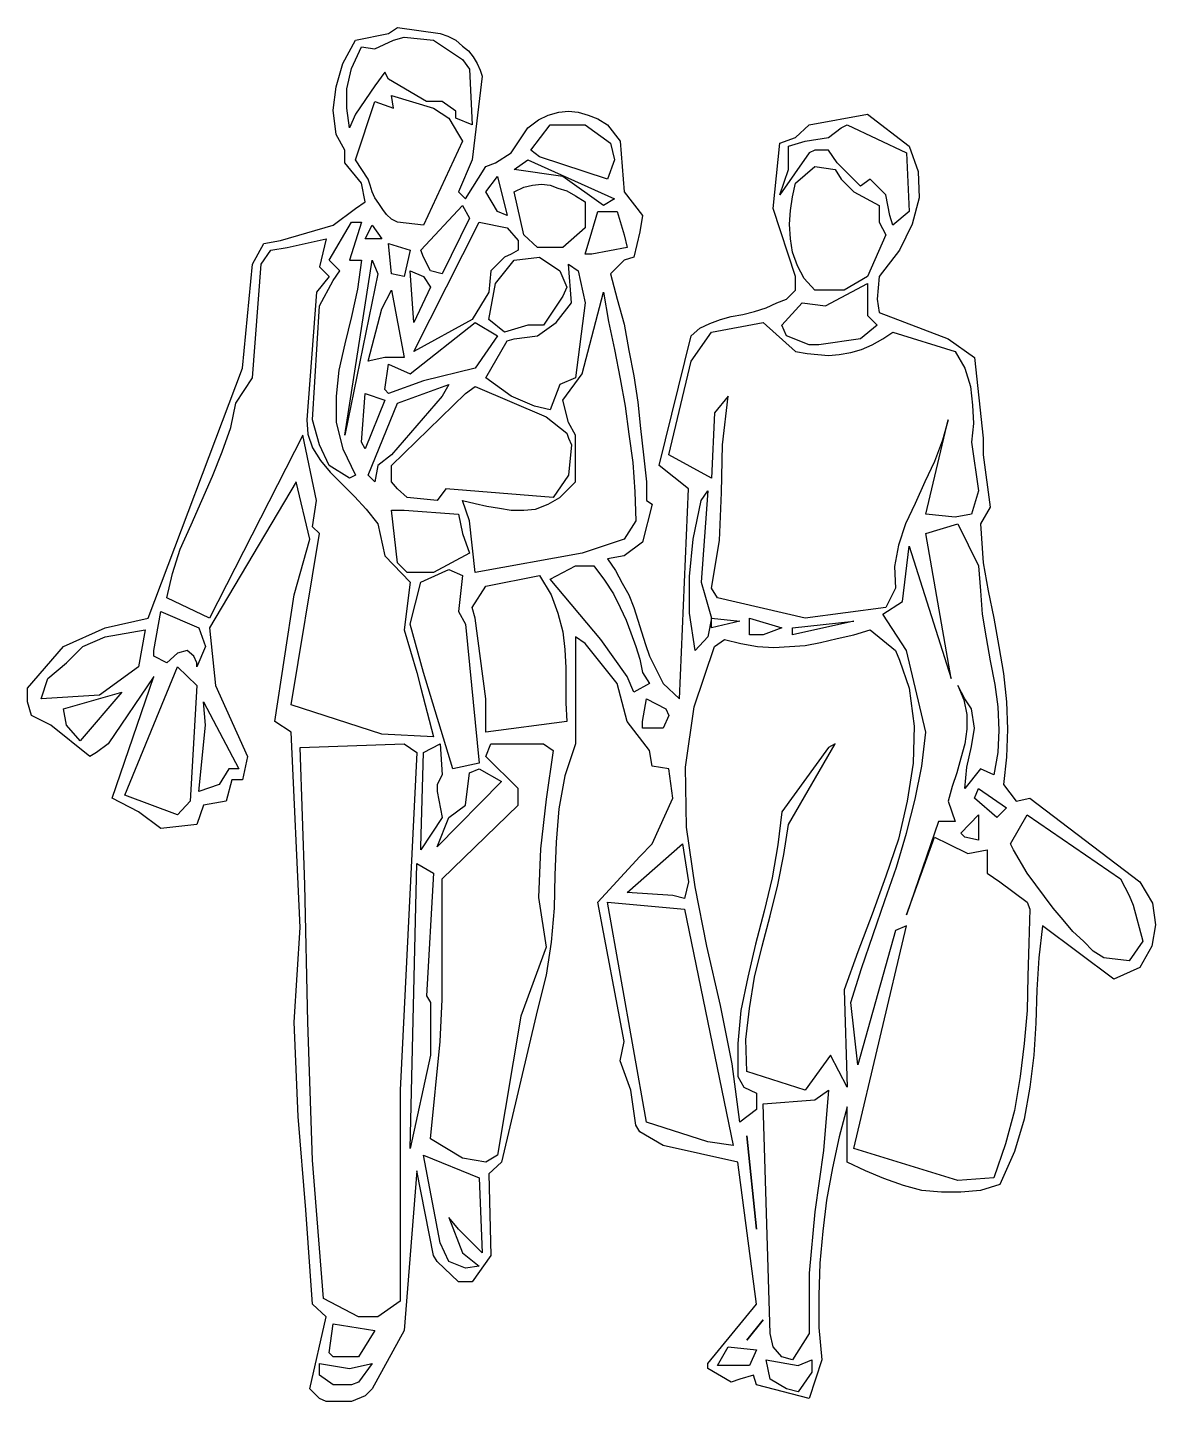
# Model space of a CAD drawing. Extents: x 263.62 to 265.07, y 19.23 to 21.
import ezdxf

# ---------------------------------------------------------------- set-up
doc = ezdxf.new("R2010")
doc.units = 0
doc.header["$LTSCALE"] = 25
doc.header["$MEASUREMENT"] = 0
doc.layers.get('0').update_dxf_attribs({"linetype": 'CONTINUOUS'})

msp = doc.modelspace()

# ---------------------------------------------------------------- linework, layer by layer
at = {"color": 0, "linetype": 'BYBLOCK'}
for points in [[(263.9943, 19.231), (263.9818, 19.2435), (264.0031, 19.3362), (263.9855, 19.3525), (263.9768, 19.4739), (263.9667, 19.5942), (263.9617, 19.7157), (263.9693, 19.8372), (263.958, 20.0889), (263.9367, 20.1027), (263.9617, 20.2656), (263.9818, 20.337), (263.9642, 20.4109), (263.8528, 20.223), (263.8603, 20.149), (263.9016, 20.0576), (263.8954, 20.0276), (263.8816, 20.0276), (263.8741, 20.0001), (263.8452, 19.995), (263.8365, 19.97), (263.7901, 19.965), (263.7613, 19.9863), (263.7275, 20.0038), (263.7813, 20.1603), (263.7225, 20.0739), (263.7075, 20.0627), (263.6987, 20.0576), (263.6486, 20.0977), (263.6235, 20.1102), (263.6185, 20.1277), (263.6185, 20.1453), (263.6649, 20.1992), (263.7187, 20.223), (263.7739, 20.2355), (263.8954, 20.5574), (263.9079, 20.6914), (263.9229, 20.7178), (263.9442, 20.7215), (264.0119, 20.7415), (264.0406, 20.7628), (264.0532, 20.7716), (264.0482, 20.7954), (264.0269, 20.8217), (264.0269, 20.838), (264.0156, 20.858), (264.0119, 20.8894), (264.0156, 20.9194), (264.0244, 20.9495), (264.0406, 20.9795), (264.0832, 20.9883), (264.0945, 20.9958), (264.1496, 20.9883), (264.1596, 20.9846), (264.1696, 20.9795), (264.1784, 20.972), (264.186, 20.9658), (264.1922, 20.9582), (264.1972, 20.9495), (264.201, 20.9407), (264.2035, 20.9332), (264.1909, 20.8255), (264.1734, 20.7841), (264.1822, 20.7753), (264.2085, 20.8167), (264.221, 20.8217), (264.2411, 20.8343), (264.2624, 20.8668), (264.2761, 20.8768), (264.2886, 20.8831), (264.3025, 20.8869), (264.3149, 20.8881), (264.3274, 20.8869), (264.34, 20.8831), (264.3525, 20.8781), (264.365, 20.8706), (264.3813, 20.8493), (264.3863, 20.7841), (264.4101, 20.754), (264.4064, 20.7328), (264.3988, 20.7002), (264.3863, 20.6965), (264.3688, 20.6789), (264.3775, 20.6463), (264.3863, 20.6138), (264.3926, 20.5799), (264.3988, 20.5474), (264.4039, 20.5136), (264.4076, 20.4798), (264.4113, 20.4459), (264.4151, 20.4109), (264.4151, 20.387), (264.4226, 20.3821), (264.4101, 20.3332), (264.3863, 20.3157), (264.365, 20.3119), (264.3751, 20.2969), (264.3838, 20.2806), (264.3926, 20.2656), (264.3988, 20.2493), (264.4039, 20.233), (264.4089, 20.218), (264.4139, 20.2017), (264.4189, 20.1867), (264.4364, 20.1516), (264.4577, 20.1315), (264.469, 20.4021), (264.4314, 20.4321), (264.4728, 20.5988), (264.484, 20.6088), (264.4965, 20.615), (264.5103, 20.6201), (264.5241, 20.6238), (264.5391, 20.6263), (264.5542, 20.6301), (264.5692, 20.635), (264.583, 20.6414), (264.5955, 20.6463), (264.6068, 20.6576), (264.6068, 20.6752), (264.578, 20.7628), (264.5867, 20.8468), (264.6068, 20.8543), (264.6243, 20.8706), (264.6995, 20.8843), (264.7533, 20.843), (264.7646, 20.8104), (264.7659, 20.7766), (264.7571, 20.7428), (264.7408, 20.709), (264.7145, 20.6752), (264.712, 20.6463), (264.7145, 20.6288), (264.8034, 20.595), (264.8373, 20.5712), (264.8485, 20.4672), (264.8485, 20.4459), (264.8573, 20.3783), (264.8448, 20.357), (264.8485, 20.3069), (264.8548, 20.2706), (264.8623, 20.2355), (264.8686, 20.1992), (264.8748, 20.1641), (264.8786, 20.1277), (264.8799, 20.0927), (264.8786, 20.0564), (264.8748, 20.0214), (264.8911, 20.0001), (264.9086, 20.0038), (265.0502, 19.8961), (265.0665, 19.8685), (265.0702, 19.841), (265.0653, 19.8134), (265.0502, 19.7858), (265.0164, 19.7708), (264.925, 19.8397), (264.9199, 19.7984), (264.9174, 19.757), (264.9162, 19.7144), (264.9137, 19.6731), (264.9086, 19.6318), (264.9011, 19.5905), (264.8886, 19.5491), (264.8698, 19.5065), (264.8448, 19.499), (264.8197, 19.4965), (264.7947, 19.4965), (264.7696, 19.499), (264.7458, 19.5053), (264.7208, 19.5141), (264.697, 19.5241), (264.6732, 19.5353), (264.6732, 19.6067), (264.6631, 19.5679), (264.6544, 19.5278), (264.6469, 19.4865), (264.6419, 19.4464), (264.6381, 19.4051), (264.6368, 19.3637), (264.6368, 19.3224), (264.6406, 19.281), (264.6243, 19.231), (264.5567, 19.2485), (264.5529, 19.261), (264.5354, 19.256), (264.5241, 19.2523), (264.4941, 19.2698), (264.4941, 19.2761), (264.5567, 19.3525), (264.5329, 19.5353), (264.4364, 19.5566), (264.4064, 19.5742), (264.4013, 19.5829), (264.3951, 19.628), (264.3813, 19.6656), (264.3863, 19.6906), (264.3525, 19.8698), (264.4064, 19.9286), (264.4226, 19.945), (264.449, 20.0038), (264.4439, 20.0414), (264.4226, 20.0451), (264.4189, 20.0651), (264.3901, 20.1027), (264.3775, 20.1516), (264.3362, 20.2029), (264.3237, 20.2117), (264.3237, 20.0739), (264.3099, 20.0326), (264.3025, 19.99), (264.2987, 19.9474), (264.2974, 19.9048), (264.2962, 19.8622), (264.2924, 19.8184), (264.2861, 19.7758), (264.2749, 19.732), (264.2286, 19.5353), (264.2122, 19.5203), (264.2148, 19.4151), (264.1909, 19.3813), (264.1734, 19.3813), (264.1459, 19.4076), (264.1409, 19.4151), (264.1196, 19.5241), (264.1033, 19.3187), (264.0619, 19.2435), (264.0532, 19.2347), (264.0356, 19.2272), (264.0031, 19.2272), (263.9943, 19.231)], [(264.0331, 20.8668), (264.0294, 20.8919), (264.0294, 20.9169), (264.0356, 20.9432), (264.0482, 20.9708), (264.0657, 20.9683), (264.0895, 20.9795), (264.1033, 20.9833), (264.1409, 20.9795), (264.1784, 20.9545), (264.1872, 20.942), (264.1909, 20.8706), (264.1696, 20.8793), (264.1696, 20.8881), (264.1521, 20.9006), (264.1321, 20.9006), (264.0832, 20.9294), (264.0782, 20.9382), (264.0657, 20.9207), (264.0406, 20.8843), (264.0331, 20.8668)], [(264.0945, 20.7453), (264.087, 20.7491), (264.0807, 20.7553), (264.0757, 20.7616), (264.0707, 20.7691), (264.0657, 20.7766), (264.0619, 20.7841), (264.0594, 20.7929), (264.0569, 20.8004), (264.0406, 20.8255), (264.0657, 20.9006), (264.0895, 20.8919), (264.087, 20.9081), (264.1409, 20.8919), (264.1609, 20.8793), (264.1734, 20.858), (264.1784, 20.8493), (264.1283, 20.7415), (264.0945, 20.7453)], [(264.365, 20.8004), (264.2774, 20.8292), (264.2661, 20.838), (264.2912, 20.8706), (264.3362, 20.8706), (264.3688, 20.8468), (264.3738, 20.8255), (264.365, 20.8004)], [(264.732, 20.7415), (264.7283, 20.754), (264.7233, 20.7804), (264.7032, 20.8004), (264.6907, 20.7917), (264.6606, 20.8217), (264.6493, 20.838), (264.6318, 20.838), (264.6243, 20.8343), (264.5867, 20.7804), (264.598, 20.813), (264.598, 20.843), (264.6193, 20.8493), (264.6493, 20.8543), (264.6657, 20.8668), (264.6732, 20.8706), (264.7496, 20.8343), (264.7533, 20.7591), (264.732, 20.7415)], [(264.36, 20.7666), (264.3074, 20.8042), (264.2448, 20.813), (264.2624, 20.8255), (264.3738, 20.7753), (264.36, 20.7666)], [(264.2235, 20.7591), (264.2085, 20.7841), (264.2235, 20.8042), (264.236, 20.754), (264.2235, 20.7591)], [(264.6318, 20.6576), (264.618, 20.6727), (264.6093, 20.6889), (264.603, 20.7065), (264.6005, 20.724), (264.5993, 20.7428), (264.6005, 20.7603), (264.603, 20.7779), (264.6068, 20.7954), (264.6318, 20.8167), (264.6581, 20.813), (264.6657, 20.8004), (264.6819, 20.7841), (264.7145, 20.7666), (264.7145, 20.7453), (264.7233, 20.729), (264.6995, 20.6752), (264.6694, 20.6576), (264.6318, 20.6576)], [(264.2749, 20.7127), (264.2573, 20.729), (264.2448, 20.7841), (264.2573, 20.7904), (264.2686, 20.7929), (264.2799, 20.7942), (264.2912, 20.7929), (264.3012, 20.7891), (264.3125, 20.7854), (264.3237, 20.7791), (264.3362, 20.7716), (264.3362, 20.7378), (264.3074, 20.7127), (264.2749, 20.7127)], [(264.1371, 20.6827), (264.1283, 20.7002), (264.1246, 20.709), (264.1784, 20.7666), (264.1872, 20.7503), (264.1521, 20.6789), (264.1371, 20.6827)], [(264.345, 20.704), (264.3362, 20.704), (264.345, 20.7328), (264.3525, 20.7591), (264.3775, 20.7591), (264.3863, 20.729), (264.3901, 20.7127), (264.345, 20.704)], [(264.0331, 20.4159), (264.0068, 20.4321), (263.9943, 20.4585), (263.9855, 20.491), (263.9943, 20.6376), (264.0119, 20.6701), (264.0206, 20.6827), (264.0068, 20.6965), (264.0356, 20.7453), (264.0482, 20.7453), (264.0331, 20.6965), (264.0482, 20.6965), (264.0432, 20.6589), (264.0356, 20.6238), (264.0269, 20.5887), (264.0193, 20.5549), (264.0156, 20.5211), (264.0156, 20.4873), (264.0244, 20.4534), (264.0406, 20.4196), (264.0331, 20.4159)], [(264.0532, 20.724), (264.0619, 20.7415), (264.0745, 20.724), (264.0532, 20.724)], [(264.1158, 20.5787), (264.1997, 20.7453), (264.236, 20.7378), (264.2499, 20.7215), (264.2499, 20.709), (264.2411, 20.704), (264.2323, 20.7002), (264.2148, 20.6827), (264.2122, 20.6551), (264.1909, 20.6201), (264.1158, 20.5787)], [(264.0745, 20.0864), (263.958, 20.124), (263.9943, 20.3444), (263.9855, 20.3532), (263.9906, 20.387), (263.973, 20.471), (263.8528, 20.2355), (263.7977, 20.2618), (263.8052, 20.2931), (263.8152, 20.3244), (263.829, 20.3557), (263.8427, 20.387), (263.8565, 20.4184), (263.869, 20.4497), (263.8803, 20.481), (263.8866, 20.5123), (263.9079, 20.5449), (263.9191, 20.6914), (263.9316, 20.709), (263.9529, 20.7127), (264.0031, 20.724), (263.9943, 20.6877), (264.0068, 20.6752), (263.9906, 20.6551), (263.978, 20.491), (263.9793, 20.4722), (263.9855, 20.4547), (263.9955, 20.4384), (264.0081, 20.4234), (264.0231, 20.4083), (264.0394, 20.3921), (264.0544, 20.3758), (264.0695, 20.357), (264.0782, 20.3157), (264.1108, 20.2818), (264.1033, 20.2205), (264.1196, 20.1654), (264.1246, 20.1453), (264.1409, 20.0827), (264.0745, 20.0864)], [(264.087, 20.6789), (264.0832, 20.7178), (264.1108, 20.709), (264.1033, 20.6752), (264.087, 20.6789)], [(264.0269, 20.471), (264.0619, 20.6965), (264.0695, 20.6789), (264.0269, 20.471)], [(264.2323, 20.6037), (264.2122, 20.6201), (264.221, 20.6664), (264.2448, 20.6965), (264.2774, 20.7002), (264.3037, 20.6827), (264.3125, 20.6614), (264.3074, 20.6501), (264.2824, 20.6125), (264.2624, 20.6125), (264.2323, 20.6037)], [(264.1158, 20.6163), (264.1108, 20.6827), (264.1283, 20.6752), (264.1371, 20.6614), (264.1158, 20.6163)], [(264.2711, 20.5086), (264.2411, 20.5211), (264.2085, 20.5449), (264.236, 20.5925), (264.2448, 20.595), (264.2749, 20.5988), (264.2987, 20.6163), (264.3187, 20.6414), (264.3149, 20.6914), (264.3274, 20.6827), (264.3362, 20.6414), (264.3237, 20.5449), (264.3037, 20.5361), (264.2912, 20.5035), (264.2711, 20.5086)], [(264.6368, 20.5875), (264.6243, 20.5875), (264.5955, 20.5988), (264.5893, 20.6125), (264.6155, 20.6414), (264.6456, 20.6376), (264.6995, 20.6664), (264.6995, 20.625), (264.712, 20.6125), (264.6907, 20.595), (264.6368, 20.5875)], [(264.0569, 20.5662), (264.0745, 20.6338), (264.087, 20.6576), (264.1033, 20.5712), (264.0782, 20.5712), (264.0569, 20.5662)], [(264.1947, 20.2944), (264.1872, 20.3608), (264.1784, 20.387), (264.1947, 20.3833), (264.2097, 20.3795), (264.226, 20.377), (264.2411, 20.3745), (264.2573, 20.3745), (264.2724, 20.3758), (264.2886, 20.3821), (264.3037, 20.3908), (264.3237, 20.4109), (264.3237, 20.471), (264.3149, 20.4873), (264.3074, 20.5161), (264.3325, 20.5499), (264.36, 20.6551), (264.3663, 20.6175), (264.3738, 20.5812), (264.3813, 20.5437), (264.3876, 20.5086), (264.3926, 20.4722), (264.3976, 20.4359), (264.4001, 20.3983), (264.4013, 20.3608), (264.3863, 20.337), (264.3325, 20.3194), (264.1947, 20.2944)], [(264.0832, 20.5248), (264.0782, 20.5299), (264.0832, 20.5624), (264.1108, 20.5499), (264.1947, 20.6163), (264.2235, 20.5988), (264.1947, 20.5574), (264.1283, 20.5411), (264.0832, 20.5248)], [(264.6193, 20.2355), (264.5066, 20.2618), (264.499, 20.2743), (264.509, 20.3357), (264.5116, 20.3971), (264.5128, 20.4585), (264.5203, 20.5211), (264.5028, 20.4998), (264.499, 20.4159), (264.4439, 20.4459), (264.4728, 20.5662), (264.499, 20.6037), (264.5654, 20.6163), (264.6068, 20.5787), (264.6218, 20.5762), (264.6356, 20.575), (264.6493, 20.5737), (264.6631, 20.575), (264.6782, 20.5775), (264.6919, 20.5812), (264.7057, 20.5875), (264.7195, 20.595), (264.732, 20.6037), (264.8122, 20.5787), (264.8247, 20.5574), (264.8322, 20.5336), (264.8347, 20.5098), (264.836, 20.486), (264.8335, 20.4622), (264.8423, 20.3996), (264.8335, 20.3695), (264.8122, 20.3657), (264.7746, 20.3695), (264.8034, 20.491), (264.7959, 20.4647), (264.7859, 20.4372), (264.7734, 20.4109), (264.7609, 20.3833), (264.7483, 20.357), (264.7396, 20.3294), (264.7345, 20.3019), (264.7358, 20.2743), (264.7233, 20.2493), (264.6193, 20.2355)], [(264.0657, 20.4109), (264.0569, 20.4196), (264.0945, 20.5123), (264.1609, 20.5361), (264.1521, 20.5211), (264.087, 20.4459), (264.0695, 20.4321), (264.0657, 20.4109)], [(264.0482, 20.4622), (264.0532, 20.5248), (264.0782, 20.5161), (264.0532, 20.4534), (264.0482, 20.4622)], [(264.107, 20.3908), (264.0945, 20.4021), (264.087, 20.4109), (264.087, 20.4321), (264.1822, 20.5248), (264.1947, 20.5336), (264.2861, 20.4948), (264.3125, 20.4735), (264.3149, 20.4672), (264.3187, 20.4585), (264.3149, 20.4196), (264.2949, 20.3908), (264.1571, 20.4021), (264.1459, 20.387), (264.107, 20.3908)], [(264.4777, 20.1941), (264.4703, 20.2418), (264.4703, 20.2893), (264.4752, 20.337), (264.4853, 20.387), (264.4941, 20.3996), (264.4853, 20.2818), (264.4903, 20.2656), (264.499, 20.2355), (264.4941, 20.2117), (264.4777, 20.1941)], [(264.107, 20.2944), (264.0945, 20.3069), (264.087, 20.3745), (264.1033, 20.3745), (264.1734, 20.3695), (264.1784, 20.3444), (264.1872, 20.3194), (264.1409, 20.2944), (264.107, 20.2944)], [(264.816, 19.5115), (264.6819, 19.5529), (264.7496, 19.8397), (264.7358, 19.8334), (264.687, 19.6606), (264.6782, 19.7408), (264.6919, 19.7846), (264.707, 19.8284), (264.722, 19.8723), (264.737, 19.9149), (264.7496, 19.9587), (264.7609, 20.0025), (264.7696, 20.0451), (264.7746, 20.0889), (264.7496, 20.1941), (264.7195, 20.2405), (264.7446, 20.2568), (264.7533, 20.3282), (264.8072, 20.1578), (264.7746, 20.3444), (264.816, 20.357), (264.8423, 20.3031), (264.8448, 20.2706), (264.8473, 20.2405), (264.8523, 20.2104), (264.8573, 20.1804), (264.8635, 20.1503), (264.8673, 20.1215), (264.8686, 20.0915), (264.8673, 20.0627), (264.8623, 20.0339), (264.8448, 20.0414), (264.8247, 20.0163), (264.8273, 20.0439), (264.8335, 20.0702), (264.8373, 20.0939), (264.8335, 20.119), (264.8247, 20.1315), (264.816, 20.149), (264.8235, 20.1303), (264.8273, 20.1115), (264.8273, 20.0927), (264.8247, 20.0739), (264.8197, 20.0552), (264.8147, 20.0364), (264.8084, 20.0189), (264.8034, 20.0001), (264.8122, 19.9737), (264.7909, 19.9737), (264.7496, 19.8535), (264.7859, 19.9537), (264.8034, 19.945), (264.8285, 19.9324), (264.8535, 19.9374), (264.8535, 19.9073), (264.8698, 19.8961), (264.9049, 19.8698), (264.9086, 19.861), (264.9074, 19.8172), (264.9061, 19.7746), (264.9049, 19.7307), (264.9011, 19.6882), (264.8961, 19.6456), (264.8886, 19.6017), (264.8773, 19.5591), (264.8623, 19.5153), (264.816, 19.5115)], [(264.1659, 20.0414), (264.1283, 20.1654), (264.1108, 20.228), (264.1246, 20.2818), (264.1521, 20.2944), (264.1609, 20.2981), (264.1784, 20.2906), (264.1734, 20.2443), (264.1822, 20.228), (264.1997, 20.0489), (264.1659, 20.0414)], [(264.2085, 20.0889), (264.2085, 20.1315), (264.1947, 20.2355), (264.1909, 20.2493), (264.2085, 20.2768), (264.2774, 20.2906), (264.2924, 20.2656), (264.3012, 20.2418), (264.3074, 20.218), (264.3099, 20.1954), (264.3112, 20.1716), (264.3112, 20.149), (264.3112, 20.1265), (264.3125, 20.1027), (264.2085, 20.0889)], [(264.3988, 20.1403), (264.3901, 20.1603), (264.3562, 20.2079), (264.2912, 20.2856), (264.3237, 20.3031), (264.3475, 20.3031), (264.3613, 20.2844), (264.3725, 20.2668), (264.3813, 20.2493), (264.3888, 20.233), (264.3951, 20.2167), (264.4013, 20.1992), (264.4064, 20.1829), (264.4101, 20.1654), (264.4189, 20.1516), (264.3988, 20.1403)], [(263.8365, 20.1729), (263.8365, 20.1779), (263.8327, 20.1867), (263.8239, 20.1941), (263.8114, 20.1904), (263.7977, 20.1779), (263.7813, 20.1867), (263.7813, 20.1941), (263.7901, 20.2443), (263.839, 20.223), (263.8477, 20.1992), (263.8365, 20.1729)], [(264.499, 20.223), (264.499, 20.2355), (264.5354, 20.2317), (264.499, 20.223)], [(264.5654, 20.2142), (264.5479, 20.2142), (264.5479, 20.2355), (264.5893, 20.223), (264.5654, 20.2142)], [(263.6361, 20.1315), (263.6448, 20.1578), (263.6686, 20.1779), (263.6899, 20.1992), (263.7187, 20.2117), (263.7701, 20.2205), (263.7613, 20.1729), (263.7112, 20.1365), (263.6361, 20.1315)], [(264.5354, 19.5867), (264.5254, 19.6619), (264.5103, 19.737), (264.4928, 19.8134), (264.4777, 19.8898), (264.4665, 19.9663), (264.4652, 20.0439), (264.4765, 20.1215), (264.5028, 20.1992), (264.5154, 20.2079), (264.5366, 20.2029), (264.5579, 20.1992), (264.5792, 20.1979), (264.5993, 20.1992), (264.6193, 20.2004), (264.6393, 20.2042), (264.6606, 20.2092), (264.6819, 20.2142), (264.7032, 20.2205), (264.7358, 20.1941), (264.7408, 20.1816), (264.7533, 20.1453), (264.7596, 20.0964), (264.7583, 20.0489), (264.7508, 20.0001), (264.7396, 19.9512), (264.7233, 19.9036), (264.7057, 19.8547), (264.687, 19.8059), (264.6694, 19.757), (264.6732, 19.6318), (264.6519, 19.6731), (264.6193, 19.628), (264.5441, 19.6518), (264.5429, 19.6932), (264.5479, 19.7332), (264.5542, 19.7733), (264.5642, 19.8134), (264.5742, 19.8522), (264.5842, 19.8923), (264.5918, 19.9312), (264.598, 19.97), (264.6581, 20.0739), (264.6493, 20.0689), (264.5893, 19.9863), (264.5842, 19.9437), (264.5767, 19.9011), (264.5667, 19.8585), (264.5554, 19.8159), (264.5454, 19.7733), (264.5366, 19.7307), (264.5329, 19.6882), (264.5329, 19.6456), (264.5404, 19.6318), (264.5567, 19.6243), (264.5567, 19.603), (264.5354, 19.5867)], [(264.603, 20.2142), (264.603, 20.223), (264.6819, 20.2317), (264.603, 20.2142)], [(263.8114, 19.9825), (263.7438, 20.0076), (263.8114, 20.1729), (263.8365, 20.149), (263.8277, 20.0001), (263.8114, 19.9825)], [(263.6862, 20.0777), (263.6686, 20.0977), (263.6649, 20.119), (263.74, 20.1403), (263.6862, 20.0777)], [(263.839, 20.0126), (263.8477, 20.0977), (263.8452, 20.1277), (263.8903, 20.0414), (263.8778, 20.0414), (263.8653, 20.0214), (263.839, 20.0126)], [(264.4101, 20.0939), (264.4101, 20.1027), (264.4151, 20.1315), (264.4402, 20.119), (264.4439, 20.1102), (264.4364, 20.0939), (264.4101, 20.0939)], [(264.0444, 19.3362), (263.9993, 19.36), (263.9855, 19.5378), (263.9793, 19.7157), (263.9755, 19.8923), (263.9693, 20.0689), (264.1033, 20.0739), (264.1196, 20.0627), (264.0983, 19.628), (264.0983, 19.6067), (264.0983, 19.3562), (264.0695, 19.3362), (264.0444, 19.3362)], [(264.1246, 19.9374), (264.1246, 19.9412), (264.1283, 20.0627), (264.1496, 20.0739), (264.1521, 20.0339), (264.1459, 20.0214), (264.1459, 20.0126), (264.1521, 19.9788), (264.1246, 19.9374)], [(264.1784, 19.5403), (264.1371, 19.5654), (264.1496, 19.6906), (264.1521, 19.7445), (264.1521, 19.8999), (264.2499, 19.995), (264.2499, 20.0163), (264.2085, 20.0576), (264.2148, 20.0739), (264.2824, 20.0739), (264.2949, 20.0651), (264.2861, 20.0025), (264.2786, 19.9387), (264.2761, 19.876), (264.2861, 19.8122), (264.2536, 19.7232), (264.2235, 19.5441), (264.2085, 19.5353), (264.1784, 19.5403)], [(264.1459, 19.9412), (264.1609, 19.9788), (264.1822, 19.995), (264.1872, 20.0364), (264.1997, 20.0414), (264.2286, 20.0251), (264.1459, 19.9412)], [(264.866, 19.9788), (264.8373, 20.0038), (264.8423, 20.0163), (264.8786, 19.9913), (264.866, 19.9788)], [(264.8247, 19.9537), (264.8197, 19.9587), (264.8423, 19.9825), (264.8423, 19.9499), (264.8247, 19.9537)], [(265.0038, 19.7984), (264.9901, 19.8071), (264.9776, 19.8197), (264.9638, 19.8322), (264.9512, 19.8473), (264.9387, 19.8622), (264.9274, 19.8773), (264.9162, 19.8923), (264.9049, 19.9073), (264.8873, 19.9374), (264.8836, 19.945), (264.9049, 19.9825), (265.0251, 19.8999), (265.0364, 19.8786), (265.0414, 19.866), (265.054, 19.8197), (265.0364, 19.7946), (265.0038, 19.7984)], [(264.449, 19.8786), (264.3901, 19.8823), (264.4615, 19.945), (264.469, 19.8961), (264.464, 19.8748), (264.449, 19.8786)], [(264.1108, 19.5529), (264.1196, 19.9199), (264.1409, 19.9073), (264.1321, 19.7495), (264.1371, 19.7408), (264.1371, 19.6731), (264.1108, 19.5529)], [(264.4941, 19.5616), (264.4151, 19.5867), (264.365, 19.8698), (264.464, 19.861), (264.5266, 19.5566), (264.4941, 19.5616)], [(264.5893, 19.2848), (264.578, 19.2974), (264.5742, 19.3149), (264.5654, 19.6105), (264.6318, 19.6155), (264.6493, 19.628), (264.6431, 19.5503), (264.6318, 19.4715), (264.6243, 19.3925), (264.6243, 19.3149), (264.603, 19.281), (264.5893, 19.2848)], [(264.5567, 19.4489), (264.5441, 19.5692), (264.5567, 19.4489)], [(264.1822, 19.3988), (264.1609, 19.4076), (264.1496, 19.4313), (264.1283, 19.5441), (264.1997, 19.5153), (264.2035, 19.4188), (264.1734, 19.4489), (264.1609, 19.4639), (264.1784, 19.4188), (264.1997, 19.4013), (264.1822, 19.3988)], [(264.5441, 19.3061), (264.5654, 19.3324), (264.5441, 19.3061)], [(264.0119, 19.2848), (264.0068, 19.2898), (264.0119, 19.3274), (264.0657, 19.3187), (264.0444, 19.2848), (264.0119, 19.2848)], [(264.5066, 19.2735), (264.5203, 19.2974), (264.5567, 19.2936), (264.5479, 19.2735), (264.5066, 19.2735)], [(264.5955, 19.2435), (264.5742, 19.256), (264.5692, 19.281), (264.6105, 19.2735), (264.628, 19.281), (264.628, 19.2648), (264.6105, 19.2397), (264.5955, 19.2435)], [(264.0119, 19.2485), (263.9943, 19.261), (263.9943, 19.2761), (264.0331, 19.2698), (264.0619, 19.2761), (264.0444, 19.2523), (264.0356, 19.2485), (264.0119, 19.2485)]]:
    msp.add_lwpolyline(points, dxfattribs=at)

doc.saveas('drawing.dxf')
